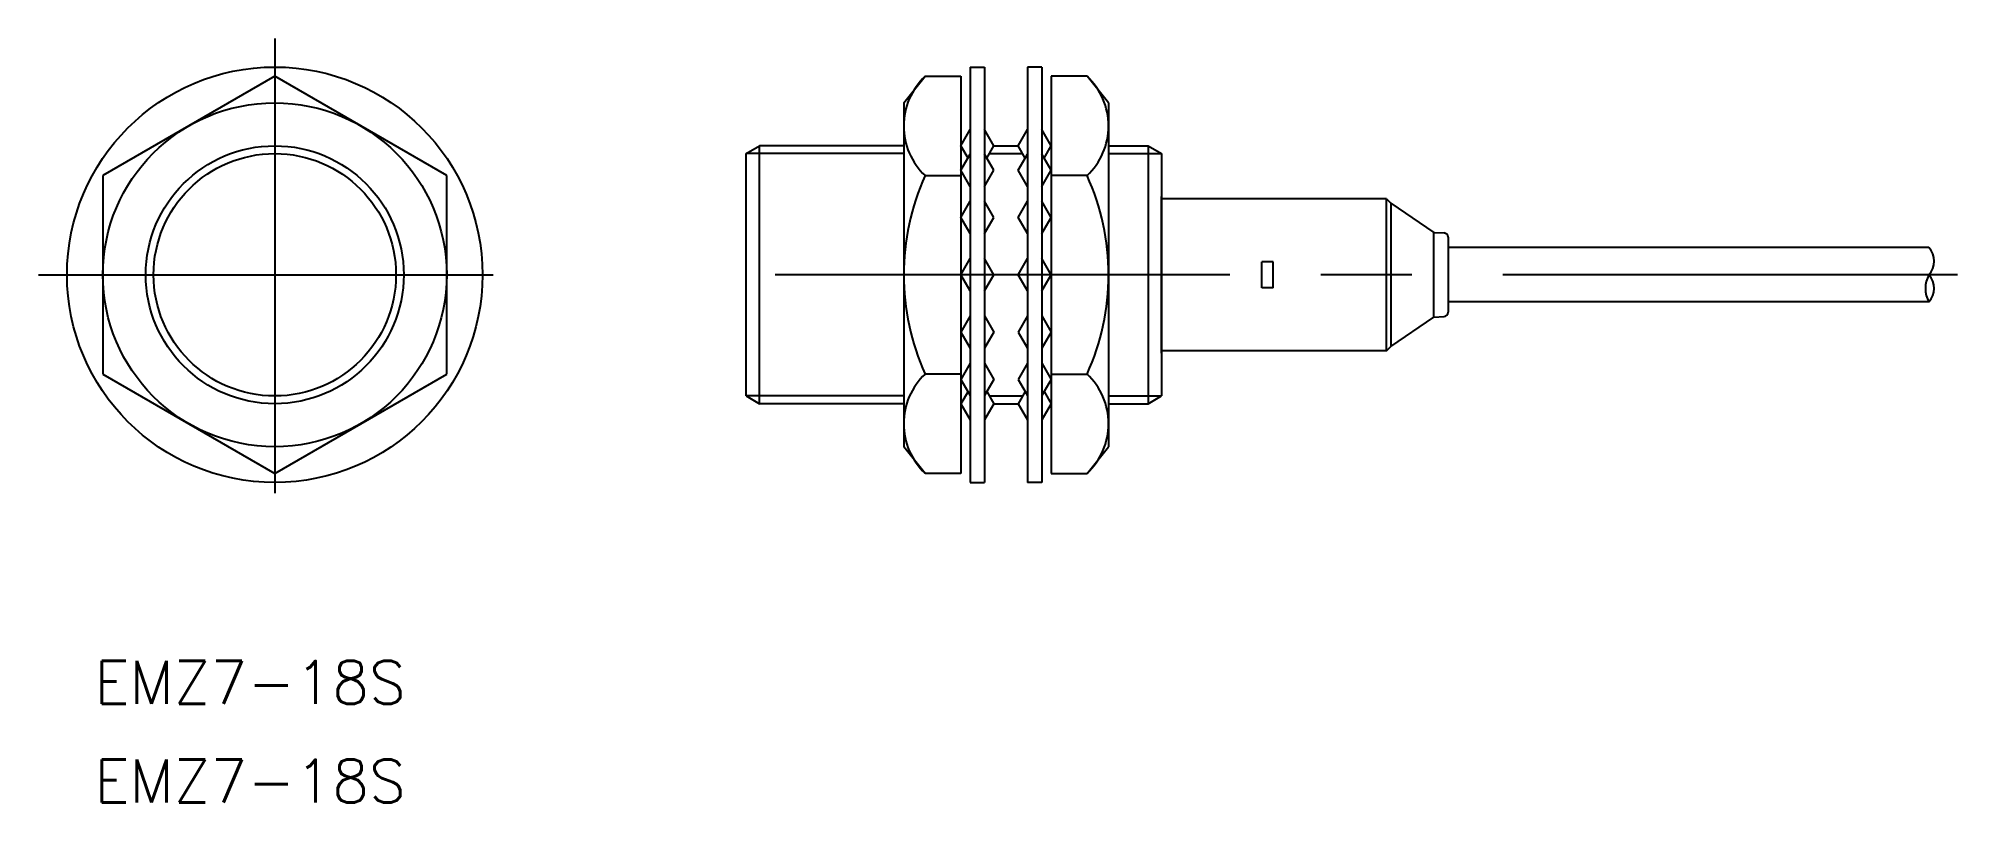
# Model space of a CAD drawing. Extents: x -16 to 117, y -37 to 16.
import ezdxf

# ---------------------------------------------------------------- set-up
doc = ezdxf.new("R2010")
doc.units = 0
doc.linetypes.add('CENTER', pattern=[50.8, 31.75, -6.35, 6.35, -6.35])
doc.linetypes.add('PHANTOM', pattern=[63.5, 31.75, -6.35, 6.35, -6.35, 6.35, -6.35])
doc.layers.get('0').update_dxf_attribs({"linetype": 'CONTINUOUS'})
doc.layers.add('CENTER', color=1, linetype='CENTER')
doc.styles.get("Standard").update_dxf_attribs({"font": 'txt.shx', "height": 3, "bigfont": 'bigfont.shx'})

msp = doc.modelspace()

# ---------------------------------------------------------------- linework, layer by layer
at = {"color": 7, "linetype": 'CONTINUOUS'}
for p, q in [((0, 13.86), (-12, 6.93)), ((12, 6.93), (0, 13.86)), ((43.9, 12), (45.4, 13.86)), ((45.4, 13.86), (47.9, 13.86)), ((47.9, 13.86), (47.9, -13.86)), ((48.55, 14.5), (48.55, -14.5)), ((48.55, 14.5), (49.55, 14.5)), ((49.55, 14.5), (49.55, -14.5)), ((52.55, 14.5), (52.55, -14.5)), ((53.55, 14.5), (52.55, 14.5)), ((53.55, 14.5), (53.55, -14.5)), ((54.2, 13.86), (54.2, -13.86)), ((56.7, 13.86), (54.2, 13.86)), ((58.2, 12), (56.7, 13.86)), ((43.9, 12), (43.9, -12)), ((58.2, 12), (58.2, -12)), ((47.9, 9), (48.55, 10.13)), ((50.2, 9), (49.55, 10.13)), ((51.9, 9), (52.55, 10.13)), ((54.2, 9), (53.55, 10.13)), ((32.9, 8.46), (33.84, 9)), ((32.9, -8.46), (32.9, 8.46)), ((33.84, -9), (33.84, 9)), ((43.9, 9), (33.84, 9)), ((48.39, 8.15), (47.9, 9)), ((47.9, 7.3), (48.55, 8.43)), ((50.2, 7.3), (49.55, 8.43)), ((49.71, 8.15), (50.2, 9)), ((50.2, 9), (51.9, 9)), ((52.39, 8.15), (51.9, 9)), ((51.9, 7.3), (52.55, 8.43)), ((54.2, 7.3), (53.55, 8.43)), ((53.71, 8.15), (54.2, 9)), ((58.2, 9), (60.96, 9)), ((60.96, 9), (60.96, -9)), ((60.96, 9), (61.9, 8.46)), ((61.9, 8.46), (61.9, -8.46)), ((-12, 6.93), (-12, -6.93)), ((12, -6.93), (12, 6.93)), ((45.4, 6.93), (47.9, 6.93)), ((48.55, 6.17), (47.9, 7.3)), ((49.55, 6.17), (50.2, 7.3)), ((52.55, 6.17), (51.9, 7.3)), ((53.55, 6.17), (54.2, 7.3)), ((56.7, 6.93), (54.2, 6.93)), ((61.9, -5.46), (61.9, 5.46)), ((47.9, 4), (48.55, 5.13)), ((50.2, 4), (49.55, 5.13)), ((51.9, 4), (52.55, 5.13)), ((54.2, 4), (53.55, 5.13)), ((77.6, 5.3), (61.9, 5.3)), ((77.6, -5.3), (77.6, 5.3)), ((77.6, 5.3), (77.9, 5)), ((77.9, 5), (77.9, -5)), ((77.9, 5), (80.9, 2.96)), ((48.55, 2.87), (47.9, 4)), ((49.55, 2.87), (50.2, 4)), ((52.55, 2.87), (51.9, 4)), ((53.55, 2.87), (54.2, 4)), ((80.9, -2.96), (80.9, 2.96)), ((80.9, 2.96), (81.62, 2.92)), ((81.9, 2.62), (81.9, -2.62)), ((115.47, 1.9), (81.9, 1.9)), ((47.9, 0), (48.55, 1.13)), ((50.2, 0), (49.55, 1.13)), ((51.9, 0), (52.55, 1.13)), ((54.2, 0), (53.55, 1.13)), ((48.55, -1.13), (47.9, 0)), ((49.55, -1.13), (50.2, 0)), ((52.55, -1.13), (51.9, 0)), ((53.55, -1.13), (54.2, 0)), ((115.47, -1.9), (81.9, -1.9)), ((48.55, -2.87), (47.9, -4)), ((47.9, -4), (48.55, -5.13)), ((49.55, -2.87), (50.2, -4)), ((50.2, -4), (49.55, -5.13)), ((52.55, -2.87), (51.9, -4)), ((51.9, -4), (52.55, -5.13)), ((53.55, -2.87), (54.2, -4)), ((54.2, -4), (53.55, -5.13)), ((77.9, -5), (80.9, -2.96)), ((80.9, -2.96), (81.62, -2.92)), ((77.6, -5.3), (61.9, -5.3)), ((77.6, -5.3), (77.9, -5)), ((48.55, -6.17), (47.9, -7.3)), ((49.55, -6.17), (50.2, -7.3)), ((52.55, -6.17), (51.9, -7.3)), ((53.55, -6.17), (54.2, -7.3)), ((-12, -6.93), (0, -13.86)), ((0, -13.86), (12, -6.93)), ((47.9, -6.93), (45.4, -6.93)), ((47.9, -7.3), (48.55, -8.43)), ((50.2, -7.3), (49.55, -8.43)), ((51.9, -7.3), (52.55, -8.43)), ((54.2, -7.3), (53.55, -8.43)), ((54.2, -6.93), (56.7, -6.93)), ((32.9, -8.46), (33.84, -9)), ((43.9, -9), (33.84, -9)), ((48.39, -8.15), (47.9, -9)), ((47.9, -9), (48.55, -10.13)), ((50.2, -9), (49.55, -10.13)), ((49.71, -8.15), (50.2, -9)), ((50.2, -9), (51.9, -9)), ((52.39, -8.15), (51.9, -9)), ((51.9, -9), (52.55, -10.13)), ((54.2, -9), (53.55, -10.13)), ((53.71, -8.15), (54.2, -9)), ((58.2, -9), (60.96, -9)), ((60.96, -9), (61.9, -8.46)), ((45.4, -13.86), (43.9, -12)), ((56.7, -13.86), (58.2, -12)), ((47.9, -13.86), (45.4, -13.86)), ((48.55, -14.5), (49.55, -14.5)), ((53.55, -14.5), (52.55, -14.5)), ((54.2, -13.86), (56.7, -13.86))]:
    msp.add_line(p, q, dxfattribs=at)
at = {"color": 3, "linetype": 'CONTINUOUS'}
for p, q in [((43.9, 8.46), (32.9, 8.46)), ((49.89, 8.46), (52.21, 8.46)), ((58.2, 8.46), (61.9, 8.46)), ((43.9, -8.46), (32.9, -8.46)), ((49.89, -8.46), (52.21, -8.46)), ((58.2, -8.46), (61.9, -8.46))]:
    msp.add_line(p, q, dxfattribs=at)
at = {"color": 3, "linetype": 'PHANTOM'}
for p, q in [((68.9, -0.9), (68.9, 0.9)), ((69.7, 0.9), (68.9, 0.9)), ((69.7, -0.9), (69.7, 0.9)), ((69.7, -0.9), (68.9, -0.9))]:
    msp.add_line(p, q, dxfattribs=at)
at = {"color": 7, "linetype": 'CONTINUOUS'}
for radius in [14.5, 12, 9]:
    msp.add_circle((0, 0), radius, dxfattribs=at)
at = {"color": 3, "linetype": 'CONTINUOUS'}
msp.add_circle((0, 0), 8.46, dxfattribs=at)
at = {"color": 7, "linetype": 'CONTINUOUS'}
for centre, radius, start, end in [((48.65, 10.39), 4.75, 133.1736, 226.8264), ((53.45, 10.39), 4.75, 313.1736, 46.8264), ((60.65, 0), 16.75, 155.5673, 204.4327), ((41.45, 0), 16.75, 335.5673, 24.4327), ((81.6, 2.62), 0.3, 0, 86.5664), ((81.6, -2.62), 0.3, 273.4336, 0), ((48.65, -10.39), 4.75, 133.1734, 226.8266), ((53.45, -10.39), 4.75, 313.1734, 46.8266)]:
    msp.add_arc(centre, radius, start, end, dxfattribs=at)
at = {"color": 3, "linetype": 'CONTINUOUS'}
for centre, radius, start, end in [((114.45, 0.95), 1.39, 316.9296, 43.0704), ((117.14, -0.95), 1.92, 150.4113, 209.5887), ((114.45, -0.95), 1.39, 316.9296, 43.0704)]:
    msp.add_arc(centre, radius, start, end, dxfattribs=at)
at = {"layer": 'CENTER', "color": 1, "linetype": 'CENTER'}
for p, q in [((0, 16.5), (0, -16.5)), ((-16.5, 0), (16.5, 0)), ((117.47, 0), (30.9, 0))]:
    msp.add_line(p, q, dxfattribs=at)

# ---------------------------------------------------------------- texts
at = {"color": 7, "linetype": 'CONTINUOUS'}
for p in [(-12.58, -29.95), (-12.58, -36.84)]:
    msp.add_text('EMZ7-18S', height=3, dxfattribs=at).set_placement(p)

doc.saveas('drawing.dxf')
